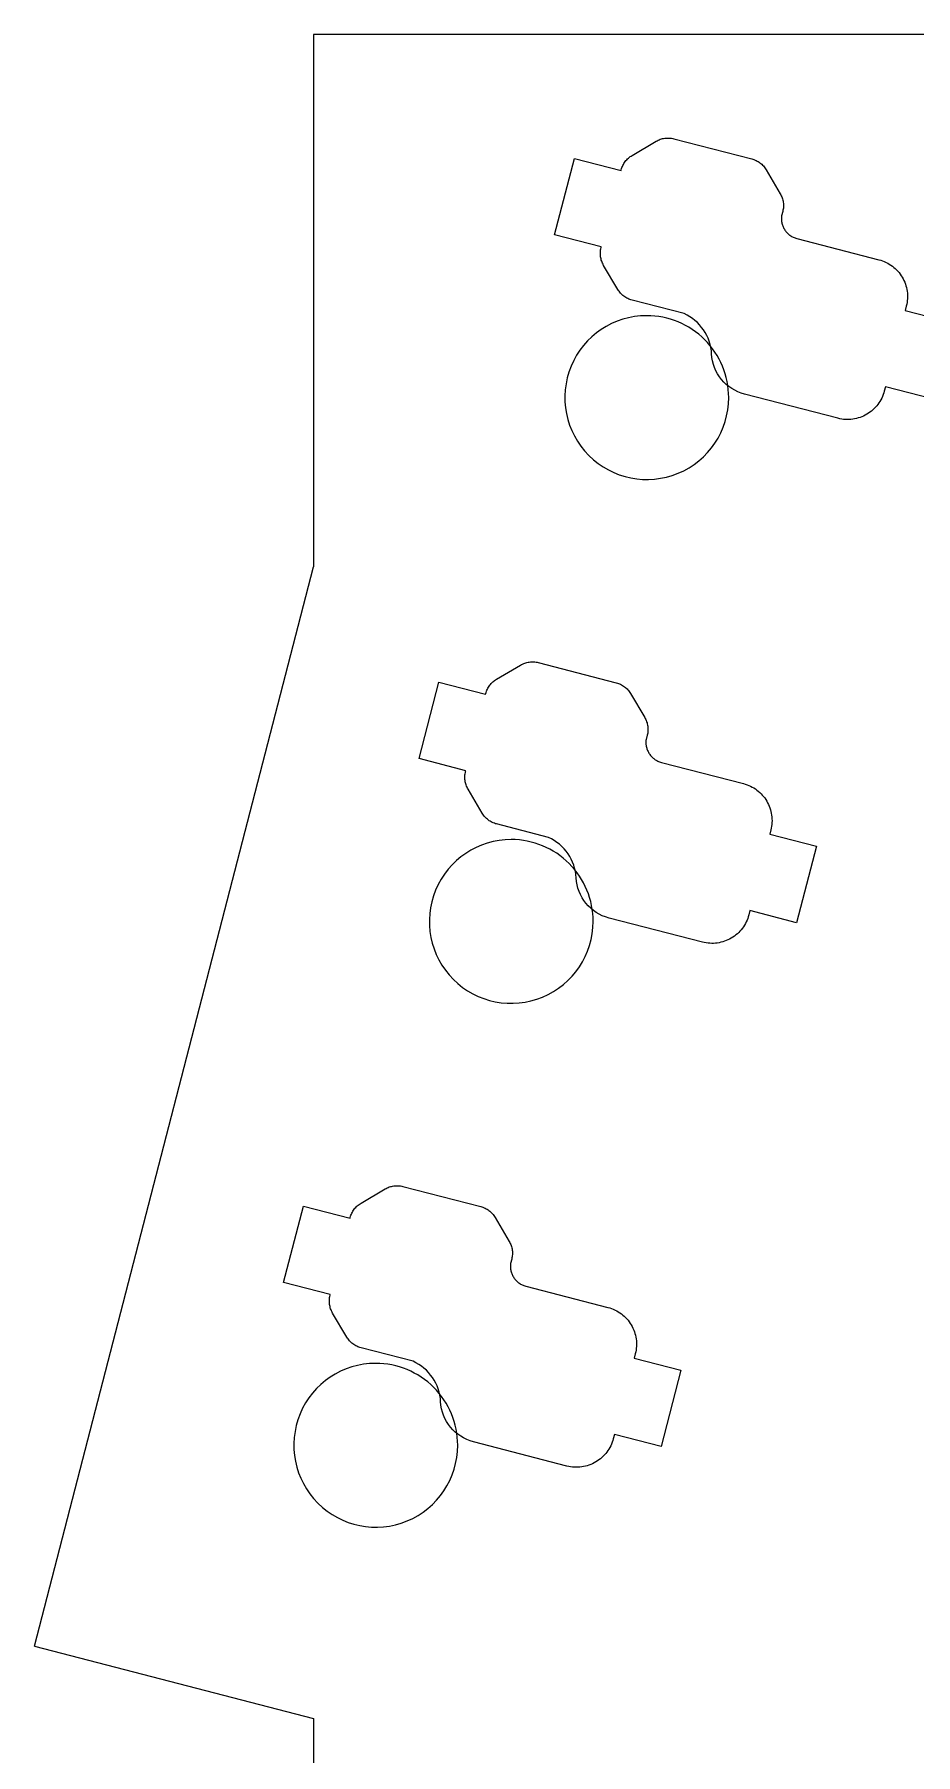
# Model space of a CAD drawing. Header units: millimetres. Extents: x 88 to 341, y 125 to 249.
# Drawn here: x 88.3 to 118.5, y 186.4 to 245.2 of the extents above; entities that cross this region are included whole.
import ezdxf

# ---------------------------------------------------------------- set-up
doc = ezdxf.new("R2010")
doc.units = ezdxf.units.MM
doc.layers.get('0').update_dxf_attribs({"linetype": 'CONTINUOUS'})

msp = doc.modelspace()

# ---------------------------------------------------------------- linework, layer by layer
at = {"color": 7}
for points in [[(127.4134, 245.2416), (97.8761, 245.2416)], [(97.8761, 245.2416), (97.8761, 227.0334)], [(127.4134, 245.2416), (97.8761, 245.2416)], [(97.8761, 245.2416), (97.8761, 227.0334)], [(119.0191, 232.7798), (117.4216, 233.1929), (117.3841, 233.0477), (117.3664, 232.9857), (117.3457, 232.9249), (117.3222, 232.8654), (117.2959, 232.8073), (117.2668, 232.7507), (117.235, 232.6957), (117.2006, 232.6424), (117.1637, 232.5908), (117.1243, 232.5411), (117.0825, 232.4934), (117.0384, 232.4477), (116.992, 232.4041), (116.9434, 232.3628), (116.8927, 232.3238), (116.84, 232.2872), (116.7853, 232.2531), (116.7289, 232.2217), (116.6713, 232.1934), (116.6126, 232.1679), (116.5529, 232.1455), (116.4923, 232.126), (116.431, 232.1096), (116.369, 232.0962), (116.3064, 232.0859), (116.2434, 232.0786), (116.1801, 232.0744), (116.1166, 232.0732), (116.053, 232.0752), (115.9894, 232.0803), (115.926, 232.0886), (115.8628, 232.1), (115.8, 232.1146), (112.6051, 232.9409), (112.4883, 232.9762), (112.3761, 233.0202), (112.2688, 233.0726), (112.1668, 233.1328), (112.0704, 233.2006), (111.98, 233.2754), (111.8958, 233.3567), (111.8184, 233.4443), (111.748, 233.5376), (111.6849, 233.6362), (111.6296, 233.7397), (111.5824, 233.8477), (111.5436, 233.9596), (111.5136, 234.0752), (111.4928, 234.1939), (111.4814, 234.3154), (111.4716, 234.427), (111.4542, 234.5368), (111.4295, 234.6444), (111.3977, 234.7494), (111.3589, 234.8515), (111.3135, 234.9505), (111.2616, 235.046), (111.2034, 235.1377), (111.1392, 235.2252), (111.0692, 235.3083), (110.9935, 235.3867), (110.9125, 235.46), (110.8263, 235.5279), (110.7351, 235.59), (110.6392, 235.6462), (110.5388, 235.696), (108.7618, 236.1555), (108.7237, 236.1664), (108.6863, 236.1791), (108.6496, 236.1936), (108.6139, 236.2098), (108.5791, 236.2277), (108.5452, 236.2473), (108.5124, 236.2684), (108.4807, 236.2911), (108.4501, 236.3154), (108.4207, 236.3411), (108.3926, 236.3683), (108.3658, 236.3968), (108.3403, 236.4267), (108.3163, 236.4579), (108.2938, 236.4903), (108.2728, 236.524), (107.7889, 237.3456), (107.7696, 237.3803), (107.7521, 237.4158), (107.7365, 237.4519), (107.7226, 237.4886), (107.7107, 237.5259), (107.7006, 237.5637), (107.6923, 237.6018), (107.6859, 237.6403), (107.6815, 237.6791), (107.6789, 237.7181), (107.6782, 237.7571), (107.6794, 237.7963), (107.6826, 237.8354), (107.6876, 237.8744), (107.6947, 237.9133), (107.7036, 237.952), (107.7101, 237.9769), (106.1126, 238.39), (106.7887, 241.004), (108.3861, 240.5909), (108.3926, 240.6158), (108.4034, 240.654), (108.4161, 240.6914), (108.4306, 240.728), (108.4468, 240.7637), (108.4647, 240.7986), (108.4843, 240.8324), (108.5054, 240.8652), (108.5282, 240.897), (108.5524, 240.9275), (108.5781, 240.9569), (108.6053, 240.985), (108.6338, 241.0119), (108.6637, 241.0373), (108.6949, 241.0613), (108.7274, 241.0838), (108.761, 241.1048), (109.5827, 241.5888), (109.6173, 241.6081), (109.6528, 241.6255), (109.6889, 241.6412), (109.7256, 241.655), (109.7629, 241.6669), (109.8007, 241.6771), (109.8388, 241.6853), (109.8773, 241.6917), (109.9161, 241.6962), (109.9551, 241.6988), (109.9942, 241.6994), (110.0333, 241.6982), (110.0724, 241.6951), (110.1115, 241.69), (110.1503, 241.683), (110.189, 241.674), (112.8528, 240.9851), (112.891, 240.9742), (112.9284, 240.9615), (112.965, 240.947), (113.0007, 240.9308), (113.0356, 240.9129), (113.0694, 240.8933), (113.1022, 240.8722), (113.134, 240.8495), (113.1646, 240.8252), (113.1939, 240.7995), (113.2221, 240.7724), (113.2489, 240.7438), (113.2743, 240.7139), (113.2983, 240.6827), (113.3208, 240.6503), (113.3418, 240.6166), (113.8258, 239.795), (113.8451, 239.7603), (113.8625, 239.7249), (113.8782, 239.6887), (113.892, 239.652), (113.904, 239.6147), (113.9141, 239.5769), (113.9223, 239.5388), (113.9287, 239.5003), (113.9332, 239.4615), (113.9358, 239.4226), (113.9365, 239.3835), (113.9352, 239.3443), (113.9321, 239.3052), (113.927, 239.2662), (113.92, 239.2273), (113.911, 239.1886), (113.8732, 239.0424), (113.8693, 239.0092), (113.867, 238.9761), (113.8663, 238.9433), (113.8671, 238.9107), (113.8693, 238.8783), (113.8731, 238.8463), (113.8783, 238.8147), (113.8849, 238.7834), (113.8928, 238.7526), (113.9022, 238.7223), (113.9128, 238.6925), (113.9248, 238.6633), (113.938, 238.6347), (113.9525, 238.6068), (113.9682, 238.5795), (113.9851, 238.553), (114.0032, 238.5272), (114.0223, 238.5023), (114.0426, 238.4782), (114.064, 238.455), (114.0864, 238.4328), (114.1099, 238.4115), (114.1343, 238.3913), (114.1597, 238.3722), (114.1861, 238.3541), (114.2133, 238.3372), (114.2415, 238.3215), (114.2705, 238.3071), (114.3003, 238.2939), (114.3309, 238.282), (114.3623, 238.2715), (114.3945, 238.2623), (117.2021, 237.5362), (117.2641, 237.5186), (117.3249, 237.4979), (117.3844, 237.4744), (117.4425, 237.448), (117.4991, 237.4189), (117.5541, 237.3872), (117.6074, 237.3528), (117.659, 237.3159), (117.7087, 237.2765), (117.7564, 237.2347), (117.8021, 237.1906), (117.8457, 237.1442), (117.887, 237.0956), (117.926, 237.0449), (117.9626, 236.9922), (117.9967, 236.9375), (118.0281, 236.8811), (118.0565, 236.8235), (118.0819, 236.7648), (118.1043, 236.7051), (118.1238, 236.6445), (118.1402, 236.5832), (118.1536, 236.5211), (118.164, 236.4586), (118.1712, 236.3956), (118.1755, 236.3323), (118.1766, 236.2688), (118.1746, 236.2052), (118.1695, 236.1416), (118.1612, 236.0781), (118.1498, 236.015), (118.1352, 235.9522), (118.0976, 235.8069), (119.6951, 235.3938)], [(119.0191, 232.7798), (117.4216, 233.1929), (117.3841, 233.0477), (117.3664, 232.9857), (117.3457, 232.9249), (117.3222, 232.8654), (117.2959, 232.8073), (117.2668, 232.7507), (117.235, 232.6957), (117.2006, 232.6424), (117.1637, 232.5908), (117.1243, 232.5411), (117.0825, 232.4934), (117.0384, 232.4477), (116.992, 232.4041), (116.9434, 232.3628), (116.8927, 232.3238), (116.84, 232.2872), (116.7853, 232.2531), (116.7289, 232.2217), (116.6713, 232.1934), (116.6126, 232.1679), (116.5529, 232.1455), (116.4923, 232.126), (116.431, 232.1096), (116.369, 232.0962), (116.3064, 232.0859), (116.2434, 232.0786), (116.1801, 232.0744), (116.1166, 232.0732), (116.053, 232.0752), (115.9894, 232.0803), (115.926, 232.0886), (115.8628, 232.1), (115.8, 232.1146), (112.6051, 232.9409), (112.4883, 232.9762), (112.3761, 233.0202), (112.2688, 233.0726), (112.1668, 233.1328), (112.0704, 233.2006), (111.98, 233.2754), (111.8958, 233.3567), (111.8184, 233.4443), (111.748, 233.5376), (111.6849, 233.6362), (111.6296, 233.7397), (111.5824, 233.8477), (111.5436, 233.9596), (111.5136, 234.0752), (111.4928, 234.1939), (111.4814, 234.3154), (111.4716, 234.427), (111.4542, 234.5368), (111.4295, 234.6444), (111.3977, 234.7494), (111.3589, 234.8515), (111.3135, 234.9505), (111.2616, 235.046), (111.2034, 235.1377), (111.1392, 235.2252), (111.0692, 235.3083), (110.9935, 235.3867), (110.9125, 235.46), (110.8263, 235.5279), (110.7351, 235.59), (110.6392, 235.6462), (110.5388, 235.696), (108.7618, 236.1555), (108.7237, 236.1664), (108.6863, 236.1791), (108.6496, 236.1936), (108.6139, 236.2098), (108.5791, 236.2277), (108.5452, 236.2473), (108.5124, 236.2684), (108.4807, 236.2911), (108.4501, 236.3154), (108.4207, 236.3411), (108.3926, 236.3683), (108.3658, 236.3968), (108.3403, 236.4267), (108.3163, 236.4579), (108.2938, 236.4903), (108.2728, 236.524), (107.7889, 237.3456), (107.7696, 237.3803), (107.7521, 237.4158), (107.7365, 237.4519), (107.7226, 237.4886), (107.7107, 237.5259), (107.7006, 237.5637), (107.6923, 237.6018), (107.6859, 237.6403), (107.6815, 237.6791), (107.6789, 237.7181), (107.6782, 237.7571), (107.6794, 237.7963), (107.6826, 237.8354), (107.6876, 237.8744), (107.6947, 237.9133), (107.7036, 237.952), (107.7101, 237.9769), (106.1126, 238.39), (106.7887, 241.004), (108.3861, 240.5909), (108.3926, 240.6158), (108.4034, 240.654), (108.4161, 240.6914), (108.4306, 240.728), (108.4468, 240.7637), (108.4647, 240.7986), (108.4843, 240.8324), (108.5054, 240.8652), (108.5282, 240.897), (108.5524, 240.9275), (108.5781, 240.9569), (108.6053, 240.985), (108.6338, 241.0119), (108.6637, 241.0373), (108.6949, 241.0613), (108.7274, 241.0838), (108.761, 241.1048), (109.5827, 241.5888), (109.6173, 241.6081), (109.6528, 241.6255), (109.6889, 241.6412), (109.7256, 241.655), (109.7629, 241.6669), (109.8007, 241.6771), (109.8388, 241.6853), (109.8773, 241.6917), (109.9161, 241.6962), (109.9551, 241.6988), (109.9942, 241.6994), (110.0333, 241.6982), (110.0724, 241.6951), (110.1115, 241.69), (110.1503, 241.683), (110.189, 241.674), (112.8528, 240.9851), (112.891, 240.9742), (112.9284, 240.9615), (112.965, 240.947), (113.0007, 240.9308), (113.0356, 240.9129), (113.0694, 240.8933), (113.1022, 240.8722), (113.134, 240.8495), (113.1646, 240.8252), (113.1939, 240.7995), (113.2221, 240.7724), (113.2489, 240.7438), (113.2743, 240.7139), (113.2983, 240.6827), (113.3208, 240.6503), (113.3418, 240.6166), (113.8258, 239.795), (113.8451, 239.7603), (113.8625, 239.7249), (113.8782, 239.6887), (113.892, 239.652), (113.904, 239.6147), (113.9141, 239.5769), (113.9223, 239.5388), (113.9287, 239.5003), (113.9332, 239.4615), (113.9358, 239.4226), (113.9365, 239.3835), (113.9352, 239.3443), (113.9321, 239.3052), (113.927, 239.2662), (113.92, 239.2273), (113.911, 239.1886), (113.8732, 239.0424), (113.8693, 239.0092), (113.867, 238.9761), (113.8663, 238.9433), (113.8671, 238.9107), (113.8693, 238.8783), (113.8731, 238.8463), (113.8783, 238.8147), (113.8849, 238.7834), (113.8928, 238.7526), (113.9022, 238.7223), (113.9128, 238.6925), (113.9248, 238.6633), (113.938, 238.6347), (113.9525, 238.6068), (113.9682, 238.5795), (113.9851, 238.553), (114.0032, 238.5272), (114.0223, 238.5023), (114.0426, 238.4782), (114.064, 238.455), (114.0864, 238.4328), (114.1099, 238.4115), (114.1343, 238.3913), (114.1597, 238.3722), (114.1861, 238.3541), (114.2133, 238.3372), (114.2415, 238.3215), (114.2705, 238.3071), (114.3003, 238.2939), (114.3309, 238.282), (114.3623, 238.2715), (114.3945, 238.2623), (117.2021, 237.5362), (117.2641, 237.5186), (117.3249, 237.4979), (117.3844, 237.4744), (117.4425, 237.448), (117.4991, 237.4189), (117.5541, 237.3872), (117.6074, 237.3528), (117.659, 237.3159), (117.7087, 237.2765), (117.7564, 237.2347), (117.8021, 237.1906), (117.8457, 237.1442), (117.887, 237.0956), (117.926, 237.0449), (117.9626, 236.9922), (117.9967, 236.9375), (118.0281, 236.8811), (118.0565, 236.8235), (118.0819, 236.7648), (118.1043, 236.7051), (118.1238, 236.6445), (118.1402, 236.5832), (118.1536, 236.5211), (118.164, 236.4586), (118.1712, 236.3956), (118.1755, 236.3323), (118.1766, 236.2688), (118.1746, 236.2052), (118.1695, 236.1416), (118.1612, 236.0781), (118.1498, 236.015), (118.1352, 235.9522), (118.0976, 235.8069), (119.6951, 235.3938)], [(88.332, 190.1292), (97.8761, 227.0334)], [(88.332, 190.1292), (97.8761, 227.0334)], [(88.332, 190.1292), (97.8761, 187.661)], [(88.332, 190.1292), (97.8761, 187.661)], [(97.8761, 187.661), (97.8761, 166.8266)], [(97.8761, 187.661), (97.8761, 166.8266)]]:
    msp.add_lwpolyline(points, dxfattribs=at)
for points in [[(109.2641, 235.6237)], [(109.2641, 235.6237)], [(105.4013, 223.7875), (105.4404, 223.7843), (105.4794, 223.7793), (105.5183, 223.7722), (105.557, 223.7632), (108.2208, 223.0743), (108.2589, 223.0635), (108.2964, 223.0507), (108.333, 223.0363), (108.3687, 223.0201), (108.4035, 223.0022), (108.4374, 222.9826), (108.4702, 222.9614), (108.5019, 222.9387), (108.5325, 222.9145), (108.5619, 222.8888), (108.59, 222.8616), (108.6168, 222.8331), (108.6423, 222.8032), (108.6663, 222.772), (108.6888, 222.7395), (108.7098, 222.7058), (109.1938, 221.8842), (109.213, 221.8496), (109.2305, 221.8141), (109.2462, 221.778), (109.26, 221.7413), (109.2719, 221.704), (109.282, 221.6662), (109.2903, 221.628), (109.2967, 221.5895), (109.3012, 221.5508), (109.3037, 221.5118), (109.3044, 221.4727), (109.3032, 221.4336), (109.3001, 221.3945), (109.295, 221.3554), (109.288, 221.3166), (109.279, 221.2779), (109.2411, 221.1316), (109.2373, 221.0984), (109.235, 221.0654), (109.2342, 221.0326), (109.235, 220.9999), (109.2373, 220.9676), (109.241, 220.9356), (109.2462, 220.904), (109.2528, 220.8727), (109.2608, 220.8419), (109.2701, 220.8116), (109.2808, 220.7818), (109.2928, 220.7526), (109.306, 220.724), (109.3205, 220.696), (109.3362, 220.6688), (109.3531, 220.6422), (109.3711, 220.6165), (109.3903, 220.5915), (109.4106, 220.5675), (109.432, 220.5443), (109.4544, 220.5221), (109.4778, 220.5008), (109.5023, 220.4806), (109.5277, 220.4614), (109.554, 220.4434), (109.5813, 220.4265), (109.6094, 220.4108), (109.6384, 220.3963), (109.6683, 220.3831), (109.6989, 220.3713), (109.7303, 220.3607), (109.7624, 220.3516), (112.5701, 219.6255), (112.6321, 219.6078), (112.6929, 219.5872), (112.7524, 219.5637), (112.8104, 219.5373), (112.867, 219.5082), (112.922, 219.4764), (112.9754, 219.4421), (113.0269, 219.4051), (113.0766, 219.3658), (113.1244, 219.324), (113.1701, 219.2798), (113.2137, 219.2335), (113.255, 219.1849), (113.294, 219.1342), (113.3306, 219.0815), (113.3647, 219.0267), (113.396, 218.9704), (113.4244, 218.9128), (113.4499, 218.8541), (113.4723, 218.7944), (113.4917, 218.7338), (113.5082, 218.6724), (113.5216, 218.6104), (113.5319, 218.5478), (113.5392, 218.4848), (113.5434, 218.4215), (113.5446, 218.358), (113.5426, 218.2944), (113.5374, 218.2308), (113.5292, 218.1674), (113.5178, 218.1042), (113.5032, 218.0414), (113.4656, 217.8962), (115.0631, 217.4831), (114.387, 214.8691), (112.7896, 215.2822), (112.752, 215.137), (112.7343, 215.075), (112.7137, 215.0142), (112.6902, 214.9547), (112.6638, 214.8966), (112.6347, 214.84), (112.603, 214.785), (112.5686, 214.7317), (112.5317, 214.6801), (112.4923, 214.6304), (112.4505, 214.5827), (112.4064, 214.537), (112.36, 214.4934), (112.3114, 214.4521), (112.2607, 214.4131), (112.208, 214.3765), (112.1532, 214.3424), (112.0969, 214.311), (112.0393, 214.2826), (111.9806, 214.2572), (111.9209, 214.2348), (111.8603, 214.2153), (111.7989, 214.1989), (111.7369, 214.1855), (111.6744, 214.1751), (111.6114, 214.1678), (111.5481, 214.1636), (111.4845, 214.1625), (111.4209, 214.1645), (111.3574, 214.1696), (111.2939, 214.1779), (111.2308, 214.1893), (111.1679, 214.2039), (107.9731, 215.0301), (107.8563, 215.0654), (107.7441, 215.1095), (107.6368, 215.1618), (107.5348, 215.2221), (107.4384, 215.2898), (107.3479, 215.3646), (107.2638, 215.446), (107.1864, 215.5336), (107.116, 215.6269), (107.0529, 215.7255), (106.9976, 215.829), (106.9504, 215.9369), (106.9116, 216.0489), (106.8816, 216.1645), (106.8607, 216.2832), (106.8494, 216.4046), (106.8396, 216.5163), (106.8222, 216.6261), (106.7975, 216.7336), (106.7656, 216.8386), (106.7269, 216.9408), (106.6815, 217.0398), (106.6296, 217.1352), (106.5714, 217.2269), (106.5072, 217.3145), (106.4371, 217.3976), (106.3615, 217.476), (106.2805, 217.5492), (106.1943, 217.6171), (106.1031, 217.6793), (106.0072, 217.7355), (105.9068, 217.7853), (104.1298, 218.2448), (104.0916, 218.2557), (104.0542, 218.2684), (104.0176, 218.2829), (103.9819, 218.2991), (103.947, 218.317), (103.9132, 218.3365), (103.8804, 218.3577), (103.8486, 218.3804), (103.8181, 218.4047), (103.7887, 218.4304), (103.7606, 218.4575), (103.7337, 218.4861), (103.7083, 218.516), (103.6843, 218.5472), (103.6618, 218.5796), (103.6408, 218.6133), (103.1568, 219.4349), (103.1375, 219.4696), (103.1201, 219.505), (103.1044, 219.5411), (103.0906, 219.5779), (103.0786, 219.6152), (103.0685, 219.6529), (103.0603, 219.6911), (103.0539, 219.7296), (103.0494, 219.7684), (103.0468, 219.8073), (103.0462, 219.8464), (103.0474, 219.8855), (103.0505, 219.9247), (103.0556, 219.9637), (103.0626, 220.0026), (103.0716, 220.0412), (103.0781, 220.0662), (101.4806, 220.4793), (102.1566, 223.0933), (103.7541, 222.6802), (103.7605, 222.7051), (103.7714, 222.7432), (103.7841, 222.7806), (103.7986, 222.8172), (103.8148, 222.853), (103.8327, 222.8878), (103.8523, 222.9217), (103.8734, 222.9545), (103.8961, 222.9862), (103.9204, 223.0168), (103.9461, 223.0462), (103.9732, 223.0743), (104.0018, 223.1011), (104.0317, 223.1266), (104.0629, 223.1506), (104.0953, 223.1731), (104.129, 223.1941), (104.9506, 223.678), (104.9853, 223.6973), (105.0207, 223.7148), (105.0569, 223.7304), (105.0936, 223.7442), (105.1309, 223.7562), (105.1687, 223.7663), (105.2068, 223.7746), (105.2453, 223.7809), (105.2841, 223.7854), (105.323, 223.788), (105.3621, 223.7887)], [(105.4013, 223.7875), (105.4404, 223.7843), (105.4794, 223.7793), (105.5183, 223.7722), (105.557, 223.7632), (108.2208, 223.0743), (108.2589, 223.0635), (108.2964, 223.0507), (108.333, 223.0363), (108.3687, 223.0201), (108.4035, 223.0022), (108.4374, 222.9826), (108.4702, 222.9614), (108.5019, 222.9387), (108.5325, 222.9145), (108.5619, 222.8888), (108.59, 222.8616), (108.6168, 222.8331), (108.6423, 222.8032), (108.6663, 222.772), (108.6888, 222.7395), (108.7098, 222.7058), (109.1938, 221.8842), (109.213, 221.8496), (109.2305, 221.8141), (109.2462, 221.778), (109.26, 221.7413), (109.2719, 221.704), (109.282, 221.6662), (109.2903, 221.628), (109.2967, 221.5895), (109.3012, 221.5508), (109.3037, 221.5118), (109.3044, 221.4727), (109.3032, 221.4336), (109.3001, 221.3945), (109.295, 221.3554), (109.288, 221.3166), (109.279, 221.2779), (109.2411, 221.1316), (109.2373, 221.0984), (109.235, 221.0654), (109.2342, 221.0326), (109.235, 220.9999), (109.2373, 220.9676), (109.241, 220.9356), (109.2462, 220.904), (109.2528, 220.8727), (109.2608, 220.8419), (109.2701, 220.8116), (109.2808, 220.7818), (109.2928, 220.7526), (109.306, 220.724), (109.3205, 220.696), (109.3362, 220.6688), (109.3531, 220.6422), (109.3711, 220.6165), (109.3903, 220.5915), (109.4106, 220.5675), (109.432, 220.5443), (109.4544, 220.5221), (109.4778, 220.5008), (109.5023, 220.4806), (109.5277, 220.4614), (109.554, 220.4434), (109.5813, 220.4265), (109.6094, 220.4108), (109.6384, 220.3963), (109.6683, 220.3831), (109.6989, 220.3713), (109.7303, 220.3607), (109.7624, 220.3516), (112.5701, 219.6255), (112.6321, 219.6078), (112.6929, 219.5872), (112.7524, 219.5637), (112.8104, 219.5373), (112.867, 219.5082), (112.922, 219.4764), (112.9754, 219.4421), (113.0269, 219.4051), (113.0766, 219.3658), (113.1244, 219.324), (113.1701, 219.2798), (113.2137, 219.2335), (113.255, 219.1849), (113.294, 219.1342), (113.3306, 219.0815), (113.3647, 219.0267), (113.396, 218.9704), (113.4244, 218.9128), (113.4499, 218.8541), (113.4723, 218.7944), (113.4917, 218.7338), (113.5082, 218.6724), (113.5216, 218.6104), (113.5319, 218.5478), (113.5392, 218.4848), (113.5434, 218.4215), (113.5446, 218.358), (113.5426, 218.2944), (113.5374, 218.2308), (113.5292, 218.1674), (113.5178, 218.1042), (113.5032, 218.0414), (113.4656, 217.8962), (115.0631, 217.4831), (114.387, 214.8691), (112.7896, 215.2822), (112.752, 215.137), (112.7343, 215.075), (112.7137, 215.0142), (112.6902, 214.9547), (112.6638, 214.8966), (112.6347, 214.84), (112.603, 214.785), (112.5686, 214.7317), (112.5317, 214.6801), (112.4923, 214.6304), (112.4505, 214.5827), (112.4064, 214.537), (112.36, 214.4934), (112.3114, 214.4521), (112.2607, 214.4131), (112.208, 214.3765), (112.1532, 214.3424), (112.0969, 214.311), (112.0393, 214.2826), (111.9806, 214.2572), (111.9209, 214.2348), (111.8603, 214.2153), (111.7989, 214.1989), (111.7369, 214.1855), (111.6744, 214.1751), (111.6114, 214.1678), (111.5481, 214.1636), (111.4845, 214.1625), (111.4209, 214.1645), (111.3574, 214.1696), (111.2939, 214.1779), (111.2308, 214.1893), (111.1679, 214.2039), (107.9731, 215.0301), (107.8563, 215.0654), (107.7441, 215.1095), (107.6368, 215.1618), (107.5348, 215.2221), (107.4384, 215.2898), (107.3479, 215.3646), (107.2638, 215.446), (107.1864, 215.5336), (107.116, 215.6269), (107.0529, 215.7255), (106.9976, 215.829), (106.9504, 215.9369), (106.9116, 216.0489), (106.8816, 216.1645), (106.8607, 216.2832), (106.8494, 216.4046), (106.8396, 216.5163), (106.8222, 216.6261), (106.7975, 216.7336), (106.7656, 216.8386), (106.7269, 216.9408), (106.6815, 217.0398), (106.6296, 217.1352), (106.5714, 217.2269), (106.5072, 217.3145), (106.4371, 217.3976), (106.3615, 217.476), (106.2805, 217.5492), (106.1943, 217.6171), (106.1031, 217.6793), (106.0072, 217.7355), (105.9068, 217.7853), (104.1298, 218.2448), (104.0916, 218.2557), (104.0542, 218.2684), (104.0176, 218.2829), (103.9819, 218.2991), (103.947, 218.317), (103.9132, 218.3365), (103.8804, 218.3577), (103.8486, 218.3804), (103.8181, 218.4047), (103.7887, 218.4304), (103.7606, 218.4575), (103.7337, 218.4861), (103.7083, 218.516), (103.6843, 218.5472), (103.6618, 218.5796), (103.6408, 218.6133), (103.1568, 219.4349), (103.1375, 219.4696), (103.1201, 219.505), (103.1044, 219.5411), (103.0906, 219.5779), (103.0786, 219.6152), (103.0685, 219.6529), (103.0603, 219.6911), (103.0539, 219.7296), (103.0494, 219.7684), (103.0468, 219.8073), (103.0462, 219.8464), (103.0474, 219.8855), (103.0505, 219.9247), (103.0556, 219.9637), (103.0626, 220.0026), (103.0716, 220.0412), (103.0781, 220.0662), (101.4806, 220.4793), (102.1566, 223.0933), (103.7541, 222.6802), (103.7605, 222.7051), (103.7714, 222.7432), (103.7841, 222.7806), (103.7986, 222.8172), (103.8148, 222.853), (103.8327, 222.8878), (103.8523, 222.9217), (103.8734, 222.9545), (103.8961, 222.9862), (103.9204, 223.0168), (103.9461, 223.0462), (103.9732, 223.0743), (104.0018, 223.1011), (104.0317, 223.1266), (104.0629, 223.1506), (104.0953, 223.1731), (104.129, 223.1941), (104.9506, 223.678), (104.9853, 223.6973), (105.0207, 223.7148), (105.0569, 223.7304), (105.0936, 223.7442), (105.1309, 223.7562), (105.1687, 223.7663), (105.2068, 223.7746), (105.2453, 223.7809), (105.2841, 223.7854), (105.323, 223.788), (105.3621, 223.7887)], [(104.632, 217.7129)], [(104.632, 217.7129)], [(100.7692, 205.8768), (100.8084, 205.8736), (100.8474, 205.8685), (100.8863, 205.8615), (100.9249, 205.8525), (103.5888, 205.1636), (103.6269, 205.1527), (103.6643, 205.14), (103.7009, 205.1255), (103.7367, 205.1093), (103.7715, 205.0914), (103.8054, 205.0719), (103.8382, 205.0507), (103.8699, 205.028), (103.9005, 205.0038), (103.9299, 204.978), (103.958, 204.9509), (103.9848, 204.9223), (104.0102, 204.8925), (104.0343, 204.8613), (104.0568, 204.8288), (104.0778, 204.7951), (104.5617, 203.9735), (104.581, 203.9388), (104.5985, 203.9034), (104.6141, 203.8673), (104.6279, 203.8305), (104.6399, 203.7932), (104.65, 203.7555), (104.6583, 203.7173), (104.6646, 203.6788), (104.6691, 203.6401), (104.6717, 203.6011), (104.6724, 203.562), (104.6712, 203.5229), (104.668, 203.4837), (104.6629, 203.4447), (104.6559, 203.4058), (104.6469, 203.3672), (104.6091, 203.2209), (104.6052, 203.1877), (104.603, 203.1547), (104.6022, 203.1218), (104.603, 203.0892), (104.6053, 203.0569), (104.609, 203.0249), (104.6142, 202.9932), (104.6208, 202.962), (104.6288, 202.9312), (104.6381, 202.9009), (104.6488, 202.8711), (104.6607, 202.8419), (104.674, 202.8133), (104.6885, 202.7853), (104.7042, 202.758), (104.7211, 202.7315), (104.7391, 202.7057), (104.7583, 202.6808), (104.7786, 202.6567), (104.7999, 202.6336), (104.8224, 202.6113), (104.8458, 202.5901), (104.8703, 202.5699), (104.8957, 202.5507), (104.922, 202.5327), (104.9493, 202.5158), (104.9774, 202.5001), (105.0064, 202.4856), (105.0362, 202.4724), (105.0669, 202.4605), (105.0983, 202.45), (105.1304, 202.4409), (107.938, 201.7148), (108.0001, 201.6971), (108.0608, 201.6764), (108.1203, 201.6529), (108.1784, 201.6266), (108.235, 201.5975), (108.29, 201.5657), (108.3433, 201.5313), (108.3949, 201.4944), (108.4446, 201.455), (108.4924, 201.4132), (108.5381, 201.3691), (108.5816, 201.3227), (108.623, 201.2742), (108.662, 201.2235), (108.6986, 201.1707), (108.7327, 201.116), (108.764, 201.0596), (108.7924, 201.002), (108.8178, 200.9433), (108.8403, 200.8836), (108.8597, 200.8231), (108.8761, 200.7617), (108.8895, 200.6997), (108.8999, 200.6371), (108.9072, 200.5741), (108.9114, 200.5108), (108.9125, 200.4473), (108.9105, 200.3837), (108.9054, 200.3201), (108.8972, 200.2567), (108.8857, 200.1935), (108.8711, 200.1307), (108.8336, 199.9855), (110.431, 199.5723), (109.755, 196.9583), (108.1576, 197.3715), (108.12, 197.2263), (108.1023, 197.1642), (108.0817, 197.1034), (108.0581, 197.044), (108.0318, 196.9859), (108.0027, 196.9293), (107.9709, 196.8743), (107.9366, 196.8209), (107.8996, 196.7694), (107.8602, 196.7197), (107.8185, 196.6719), (107.7743, 196.6262), (107.728, 196.5827), (107.6794, 196.5413), (107.6287, 196.5023), (107.5759, 196.4657), (107.5212, 196.4316), (107.4649, 196.4003), (107.4073, 196.3719), (107.3486, 196.3465), (107.2889, 196.324), (107.2283, 196.3046), (107.1669, 196.2882), (107.1049, 196.2748), (107.0423, 196.2644), (106.9793, 196.2571), (106.916, 196.2529), (106.8525, 196.2518), (106.7889, 196.2538), (106.7253, 196.2589), (106.6619, 196.2671), (106.5987, 196.2786), (106.5359, 196.2932), (103.341, 197.1194), (103.2243, 197.1547), (103.1121, 197.1987), (103.0048, 197.2511), (102.9027, 197.3114), (102.8063, 197.3791), (102.7159, 197.4539), (102.6318, 197.5353), (102.5543, 197.6228), (102.4839, 197.7161), (102.4209, 197.8148), (102.3656, 197.9183), (102.3184, 198.0262), (102.2796, 198.1382), (102.2496, 198.2537), (102.2287, 198.3725), (102.2173, 198.4939), (102.2075, 198.6056), (102.1902, 198.7153), (102.1654, 198.8229), (102.1336, 198.9279), (102.0949, 199.0301), (102.0494, 199.129), (101.9975, 199.2245), (101.9394, 199.3162), (101.8751, 199.4038), (101.8051, 199.4869), (101.7295, 199.5652), (101.6484, 199.6385), (101.5622, 199.7064), (101.4711, 199.7686), (101.3752, 199.8247), (101.2747, 199.8745), (99.4978, 200.3341), (99.4596, 200.345), (99.4222, 200.3577), (99.3856, 200.3721), (99.3498, 200.3884), (99.315, 200.4063), (99.2812, 200.4258), (99.2483, 200.447), (99.2166, 200.4697), (99.186, 200.4939), (99.1566, 200.5196), (99.1285, 200.5468), (99.1017, 200.5753), (99.0763, 200.6052), (99.0523, 200.6364), (99.0297, 200.6689), (99.0088, 200.7026), (98.5248, 201.5242), (98.5055, 201.5589), (98.488, 201.5943), (98.4724, 201.6304), (98.4586, 201.6672), (98.4466, 201.7044), (98.4365, 201.7422), (98.4283, 201.7804), (98.4219, 201.8189), (98.4174, 201.8576), (98.4148, 201.8966), (98.4141, 201.9357), (98.4153, 201.9748), (98.4185, 202.0139), (98.4236, 202.053), (98.4306, 202.0919), (98.4396, 202.1305), (98.446, 202.1554), (96.8486, 202.5686), (97.5246, 205.1826), (99.1221, 204.7694), (99.1285, 204.7943), (99.1394, 204.8325), (99.1521, 204.8699), (99.1666, 204.9065), (99.1828, 204.9423), (99.2007, 204.9771), (99.2202, 205.0109), (99.2414, 205.0438), (99.2641, 205.0755), (99.2883, 205.1061), (99.3141, 205.1355), (99.3412, 205.1636), (99.3698, 205.1904), (99.3996, 205.2158), (99.4308, 205.2398), (99.4633, 205.2624), (99.497, 205.2833), (100.3186, 205.7673), (100.3533, 205.7866), (100.3887, 205.8041), (100.4248, 205.8197), (100.4616, 205.8335), (100.4989, 205.8455), (100.5366, 205.8556), (100.5748, 205.8638), (100.6133, 205.8702), (100.6521, 205.8747), (100.691, 205.8773), (100.7301, 205.878)], [(100.7692, 205.8768), (100.8084, 205.8736), (100.8474, 205.8685), (100.8863, 205.8615), (100.9249, 205.8525), (103.5888, 205.1636), (103.6269, 205.1527), (103.6643, 205.14), (103.7009, 205.1255), (103.7367, 205.1093), (103.7715, 205.0914), (103.8054, 205.0719), (103.8382, 205.0507), (103.8699, 205.028), (103.9005, 205.0038), (103.9299, 204.978), (103.958, 204.9509), (103.9848, 204.9223), (104.0102, 204.8925), (104.0343, 204.8613), (104.0568, 204.8288), (104.0778, 204.7951), (104.5617, 203.9735), (104.581, 203.9388), (104.5985, 203.9034), (104.6141, 203.8673), (104.6279, 203.8305), (104.6399, 203.7932), (104.65, 203.7555), (104.6583, 203.7173), (104.6646, 203.6788), (104.6691, 203.6401), (104.6717, 203.6011), (104.6724, 203.562), (104.6712, 203.5229), (104.668, 203.4837), (104.6629, 203.4447), (104.6559, 203.4058), (104.6469, 203.3672), (104.6091, 203.2209), (104.6052, 203.1877), (104.603, 203.1547), (104.6022, 203.1218), (104.603, 203.0892), (104.6053, 203.0569), (104.609, 203.0249), (104.6142, 202.9932), (104.6208, 202.962), (104.6288, 202.9312), (104.6381, 202.9009), (104.6488, 202.8711), (104.6607, 202.8419), (104.674, 202.8133), (104.6885, 202.7853), (104.7042, 202.758), (104.7211, 202.7315), (104.7391, 202.7057), (104.7583, 202.6808), (104.7786, 202.6567), (104.7999, 202.6336), (104.8224, 202.6113), (104.8458, 202.5901), (104.8703, 202.5699), (104.8957, 202.5507), (104.922, 202.5327), (104.9493, 202.5158), (104.9774, 202.5001), (105.0064, 202.4856), (105.0362, 202.4724), (105.0669, 202.4605), (105.0983, 202.45), (105.1304, 202.4409), (107.938, 201.7148), (108.0001, 201.6971), (108.0608, 201.6764), (108.1203, 201.6529), (108.1784, 201.6266), (108.235, 201.5975), (108.29, 201.5657), (108.3433, 201.5313), (108.3949, 201.4944), (108.4446, 201.455), (108.4924, 201.4132), (108.5381, 201.3691), (108.5816, 201.3227), (108.623, 201.2742), (108.662, 201.2235), (108.6986, 201.1707), (108.7327, 201.116), (108.764, 201.0596), (108.7924, 201.002), (108.8178, 200.9433), (108.8403, 200.8836), (108.8597, 200.8231), (108.8761, 200.7617), (108.8895, 200.6997), (108.8999, 200.6371), (108.9072, 200.5741), (108.9114, 200.5108), (108.9125, 200.4473), (108.9105, 200.3837), (108.9054, 200.3201), (108.8972, 200.2567), (108.8857, 200.1935), (108.8711, 200.1307), (108.8336, 199.9855), (110.431, 199.5723), (109.755, 196.9583), (108.1576, 197.3715), (108.12, 197.2263), (108.1023, 197.1642), (108.0817, 197.1034), (108.0581, 197.044), (108.0318, 196.9859), (108.0027, 196.9293), (107.9709, 196.8743), (107.9366, 196.8209), (107.8996, 196.7694), (107.8602, 196.7197), (107.8185, 196.6719), (107.7743, 196.6262), (107.728, 196.5827), (107.6794, 196.5413), (107.6287, 196.5023), (107.5759, 196.4657), (107.5212, 196.4316), (107.4649, 196.4003), (107.4073, 196.3719), (107.3486, 196.3465), (107.2889, 196.324), (107.2283, 196.3046), (107.1669, 196.2882), (107.1049, 196.2748), (107.0423, 196.2644), (106.9793, 196.2571), (106.916, 196.2529), (106.8525, 196.2518), (106.7889, 196.2538), (106.7253, 196.2589), (106.6619, 196.2671), (106.5987, 196.2786), (106.5359, 196.2932), (103.341, 197.1194), (103.2243, 197.1547), (103.1121, 197.1987), (103.0048, 197.2511), (102.9027, 197.3114), (102.8063, 197.3791), (102.7159, 197.4539), (102.6318, 197.5353), (102.5543, 197.6228), (102.4839, 197.7161), (102.4209, 197.8148), (102.3656, 197.9183), (102.3184, 198.0262), (102.2796, 198.1382), (102.2496, 198.2537), (102.2287, 198.3725), (102.2173, 198.4939), (102.2075, 198.6056), (102.1902, 198.7153), (102.1654, 198.8229), (102.1336, 198.9279), (102.0949, 199.0301), (102.0494, 199.129), (101.9975, 199.2245), (101.9394, 199.3162), (101.8751, 199.4038), (101.8051, 199.4869), (101.7295, 199.5652), (101.6484, 199.6385), (101.5622, 199.7064), (101.4711, 199.7686), (101.3752, 199.8247), (101.2747, 199.8745), (99.4978, 200.3341), (99.4596, 200.345), (99.4222, 200.3577), (99.3856, 200.3721), (99.3498, 200.3884), (99.315, 200.4063), (99.2812, 200.4258), (99.2483, 200.447), (99.2166, 200.4697), (99.186, 200.4939), (99.1566, 200.5196), (99.1285, 200.5468), (99.1017, 200.5753), (99.0763, 200.6052), (99.0523, 200.6364), (99.0297, 200.6689), (99.0088, 200.7026), (98.5248, 201.5242), (98.5055, 201.5589), (98.488, 201.5943), (98.4724, 201.6304), (98.4586, 201.6672), (98.4466, 201.7044), (98.4365, 201.7422), (98.4283, 201.7804), (98.4219, 201.8189), (98.4174, 201.8576), (98.4148, 201.8966), (98.4141, 201.9357), (98.4153, 201.9748), (98.4185, 202.0139), (98.4236, 202.053), (98.4306, 202.0919), (98.4396, 202.1305), (98.446, 202.1554), (96.8486, 202.5686), (97.5246, 205.1826), (99.1221, 204.7694), (99.1285, 204.7943), (99.1394, 204.8325), (99.1521, 204.8699), (99.1666, 204.9065), (99.1828, 204.9423), (99.2007, 204.9771), (99.2202, 205.0109), (99.2414, 205.0438), (99.2641, 205.0755), (99.2883, 205.1061), (99.3141, 205.1355), (99.3412, 205.1636), (99.3698, 205.1904), (99.3996, 205.2158), (99.4308, 205.2398), (99.4633, 205.2624), (99.497, 205.2833), (100.3186, 205.7673), (100.3533, 205.7866), (100.3887, 205.8041), (100.4248, 205.8197), (100.4616, 205.8335), (100.4989, 205.8455), (100.5366, 205.8556), (100.5748, 205.8638), (100.6133, 205.8702), (100.6521, 205.8747), (100.691, 205.8773), (100.7301, 205.878)], [(100, 199.8022)], [(100, 199.8022)]]:
    msp.add_lwpolyline(points, close=True, dxfattribs=at)
for points in [[(109.2641, 235.6237), (108.131606, 235.6237), (107.110624, 234.941502), (106.677237, 233.895214)], [(109.2641, 235.6237), (108.131606, 235.6237), (107.110624, 234.941502), (106.677237, 233.895214)], [(111.243999, 234.803599), (110.718897, 235.328701), (110.006706, 235.6237), (109.2641, 235.6237)], [(111.243999, 234.803599), (110.718897, 235.328701), (110.006706, 235.6237), (109.2641, 235.6237)], [(112.0641, 232.8237), (112.0641, 233.566306), (111.769101, 234.278497), (111.243999, 234.803599)], [(112.0641, 232.8237), (112.0641, 233.566306), (111.769101, 234.278497), (111.243999, 234.803599)], [(106.677237, 233.895214), (106.243851, 232.848925), (106.483407, 231.644595), (107.284201, 230.843801)], [(106.677237, 233.895214), (106.243851, 232.848925), (106.483407, 231.644595), (107.284201, 230.843801)], [(110.335614, 230.236837), (111.381902, 230.670224), (112.0641, 231.691206), (112.0641, 232.8237)], [(110.335614, 230.236837), (111.381902, 230.670224), (112.0641, 231.691206), (112.0641, 232.8237)], [(107.284201, 230.843801), (108.084995, 230.043007), (109.289325, 229.803451), (110.335614, 230.236837)], [(107.284201, 230.843801), (108.084995, 230.043007), (109.289325, 229.803451), (110.335614, 230.236837)], [(104.632, 217.7129), (103.499506, 217.7129), (102.478524, 217.030702), (102.045137, 215.984414)], [(104.632, 217.7129), (103.499506, 217.7129), (102.478524, 217.030702), (102.045137, 215.984414)], [(106.611899, 216.892799), (106.086797, 217.417901), (105.374606, 217.7129), (104.632, 217.7129)], [(106.611899, 216.892799), (106.086797, 217.417901), (105.374606, 217.7129), (104.632, 217.7129)], [(107.432, 214.9129), (107.432, 215.655506), (107.137001, 216.367697), (106.611899, 216.892799)], [(107.432, 214.9129), (107.432, 215.655506), (107.137001, 216.367697), (106.611899, 216.892799)], [(102.045137, 215.984414), (101.611751, 214.938125), (101.851307, 213.733795), (102.652101, 212.933001)], [(102.045137, 215.984414), (101.611751, 214.938125), (101.851307, 213.733795), (102.652101, 212.933001)], [(105.703514, 212.326037), (106.749802, 212.759424), (107.432, 213.780406), (107.432, 214.9129)], [(105.703514, 212.326037), (106.749802, 212.759424), (107.432, 213.780406), (107.432, 214.9129)], [(102.652101, 212.933001), (103.452895, 212.132207), (104.657225, 211.892651), (105.703514, 212.326037)], [(102.652101, 212.933001), (103.452895, 212.132207), (104.657225, 211.892651), (105.703514, 212.326037)], [(100, 199.8022), (98.867506, 199.8022), (97.846524, 199.120002), (97.413137, 198.073714)], [(100, 199.8022), (98.867506, 199.8022), (97.846524, 199.120002), (97.413137, 198.073714)], [(101.979899, 198.982099), (101.454797, 199.507201), (100.742606, 199.8022), (100, 199.8022)], [(101.979899, 198.982099), (101.454797, 199.507201), (100.742606, 199.8022), (100, 199.8022)], [(102.8, 197.0022), (102.8, 197.744806), (102.505001, 198.456997), (101.979899, 198.982099)], [(102.8, 197.0022), (102.8, 197.744806), (102.505001, 198.456997), (101.979899, 198.982099)], [(97.413137, 198.073714), (96.979751, 197.027425), (97.219307, 195.823095), (98.020101, 195.022301)], [(97.413137, 198.073714), (96.979751, 197.027425), (97.219307, 195.823095), (98.020101, 195.022301)], [(101.071514, 194.415337), (102.117802, 194.848724), (102.8, 195.869706), (102.8, 197.0022)], [(101.071514, 194.415337), (102.117802, 194.848724), (102.8, 195.869706), (102.8, 197.0022)], [(98.020101, 195.022301), (98.820895, 194.221507), (100.025225, 193.981951), (101.071514, 194.415337)], [(98.020101, 195.022301), (98.820895, 194.221507), (100.025225, 193.981951), (101.071514, 194.415337)]]:
    msp.add_open_spline(points, degree=3, dxfattribs=at)

doc.saveas('drawing.dxf')
